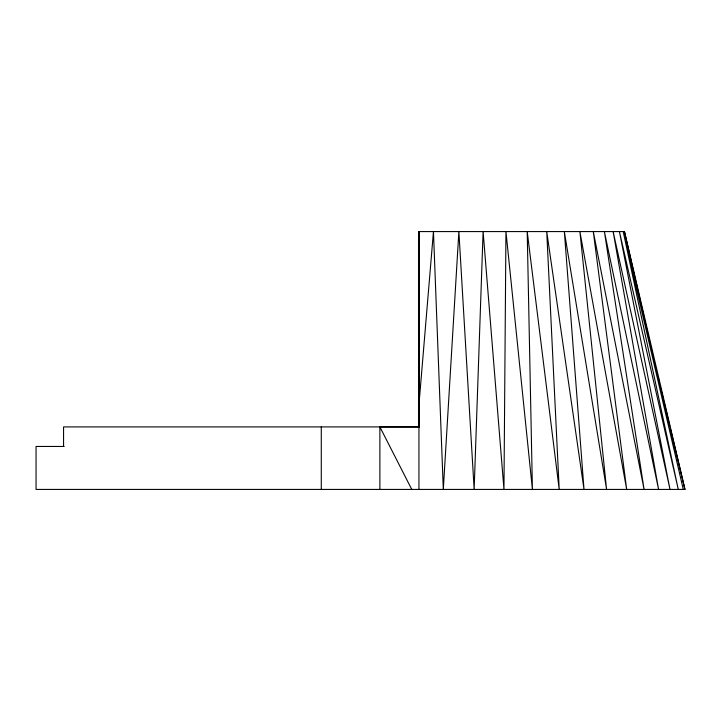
<?xml version="1.0" encoding="UTF-8"?>
<svg xmlns="http://www.w3.org/2000/svg" width="721" height="721" viewBox="0 0 721 721"><rect width="100%" height="100%" fill="white"/><g stroke="black" fill="none" stroke-linecap="round" stroke-linejoin="round"><path stroke-width="1.08" d="M379.877 489.424L379.877 426.913L418.946 426.913L418.946 231.576L624.476 231.576L684.95 489.424L36.05 489.424L36.05 446.452L64.169 446.452M419.28 420.379L418.775 427.084L418.946 231.576L418.946 489.424M418.892 405.391L433.456 231.576L443.307 489.424L458.88 231.576L474.148 489.424L483.106 231.576L503.961 489.424L505.944 231.576L532.413 489.424L527.204 231.576L559.199 489.424L546.725 231.576L584.01 489.424L564.336 231.576L606.586 489.424L579.9 231.576L626.684 489.424L593.284 231.576L644.078 489.424L604.387 231.576L658.579 489.424L613.12 231.576L670.016 489.424L619.411 231.576L678.281 489.424L623.205 231.576L683.283 489.424L624.476 231.576M419.559 426.913L63.565 426.913L63.565 446.452M379.877 426.913L411.763 489.424M658.003 376.885L658.787 380.165M660.878 388.907L663.239 398.74M663.762 400.93L669.773 426.057M670.296 428.238L684.95 489.424M321.278 426.913L321.278 489.424"/></g></svg>
